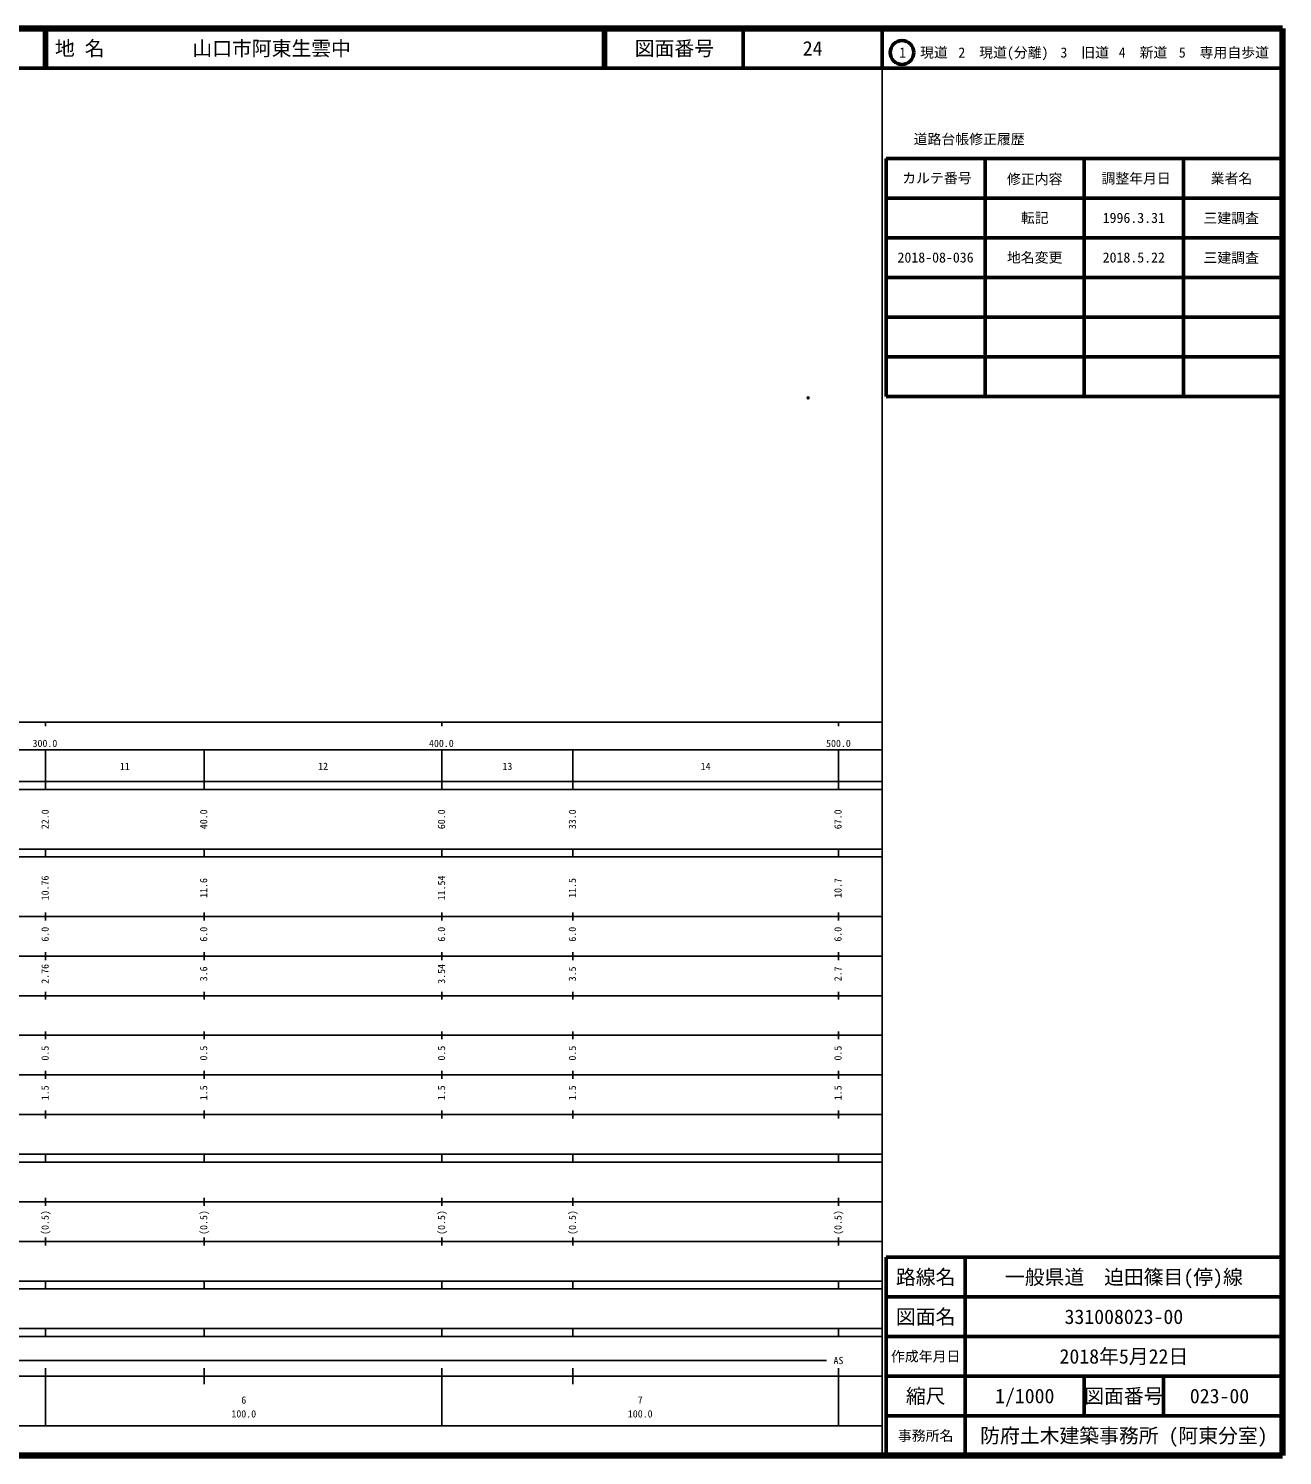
# Model space of a CAD drawing. Units: millimetres on the paper. Extents: x 40 to 680, y 20 to 380.
# Drawn here: x 363.7 to 680, y 20 to 380 of the extents above; entities that cross this region are included whole.
import ezdxf
from ezdxf.enums import TextEntityAlignment as Align

# ---------------------------------------------------------------- set-up
doc = ezdxf.new("R2010")
doc.units = ezdxf.units.MM
doc.header["$PDMODE"] = 32
doc.header["$PDSIZE"] = 0.5
doc.layers.add('M-OTRS', color=6, linetype='Continuous')
doc.layers.add('M-TTL-TXT', color=7, linetype='Continuous')
for name, color, linetype, lineweight in [('M-TTL', 2, 'Continuous', 140), ('M-TTL-BAND', 7, 'Continuous', 25), ('M-TTL-FRAM', 2, 'Continuous', 50), ('M-TTL-LINE', 7, 'Continuous', 50)]:
    doc.layers.add(name, color=color, linetype=linetype, lineweight=lineweight)
doc.styles.add('ＭＳ ゴシック', font='')
doc.styles.get('ＭＳ ゴシック').set_extended_font_data('MS Gothic')

msp = doc.modelspace()

# ---------------------------------------------------------------- linework, layer by layer
at = {"layer": 'M-OTRS'}
msp.add_point((560.34, 286.836), dxfattribs=at)
at = {"layer": 'M-TTL'}
for p, q in [((680, 380), (40, 380)), ((680, 20), (680, 380)), ((40, 20), (680, 20))]:
    msp.add_line(p, q, dxfattribs=at)
at = {"layer": 'M-TTL-BAND'}
for p, q in [((579, 20), (579, 370)), ((40, 205), (579, 205)), ((368, 205), (368, 204)), ((468, 205), (468, 204)), ((568, 205), (568, 204)), ((68, 198), (579, 198)), ((368, 188), (368, 198)), ((408, 188), (408, 198)), ((468, 188), (468, 198)), ((501, 188), (501, 198)), ((568, 188), (568, 198)), ((40, 190), (579, 190)), ((40, 188), (579, 188)), ((40, 173), (579, 173)), ((368, 171), (368, 173)), ((408, 171), (408, 173)), ((468, 171), (468, 173)), ((501, 171), (501, 173)), ((568, 171), (568, 173)), ((40, 171), (579, 171)), ((40, 156), (579, 156)), ((368, 155), (368, 157)), ((408, 155), (408, 157)), ((468, 155), (468, 157)), ((501, 155), (501, 157)), ((568, 155), (568, 157)), ((46, 146), (579, 146)), ((368, 145), (368, 147)), ((408, 145), (408, 147)), ((468, 145), (468, 147)), ((501, 145), (501, 147)), ((568, 145), (568, 147)), ((368, 135), (368, 137)), ((408, 135), (408, 137)), ((468, 135), (468, 137)), ((501, 135), (501, 137)), ((568, 135), (568, 137)), ((52, 136), (579, 136)), ((46, 126), (579, 126)), ((368, 125), (368, 127)), ((408, 125), (408, 127)), ((468, 125), (468, 127)), ((501, 125), (501, 127)), ((568, 125), (568, 127)), ((52, 116), (579, 116)), ((368, 115), (368, 117)), ((408, 115), (408, 117)), ((468, 115), (468, 117)), ((501, 115), (501, 117)), ((568, 115), (568, 117)), ((46, 106), (579, 106)), ((368, 105), (368, 107)), ((408, 105), (408, 107)), ((468, 105), (468, 107)), ((501, 105), (501, 107)), ((568, 105), (568, 107)), ((40, 96), (579, 96)), ((40, 94), (579, 94)), ((368, 94), (368, 96)), ((408, 94), (408, 96)), ((468, 94), (468, 96)), ((501, 94), (501, 96)), ((568, 94), (568, 96)), ((49, 84), (579, 84)), ((368, 83), (368, 85)), ((408, 83), (408, 85)), ((468, 83), (468, 85)), ((501, 83), (501, 85)), ((568, 83), (568, 85)), ((40, 74), (579, 74)), ((368, 73), (368, 75)), ((408, 73), (408, 75)), ((468, 73), (468, 75)), ((501, 73), (501, 75)), ((568, 73), (568, 75)), ((40, 64), (579, 64)), ((40, 62), (579, 62)), ((368, 62), (368, 64)), ((408, 62), (408, 64)), ((468, 62), (468, 64)), ((501, 62), (501, 64)), ((568, 62), (568, 64)), ((40, 52), (579, 52)), ((368, 50), (368, 52)), ((408, 50), (408, 52)), ((468, 50), (468, 52)), ((501, 50), (501, 52)), ((568, 50), (568, 52)), ((40, 50), (579, 50)), ((71, 44), (565, 44)), ((40, 40), (579, 40)), ((368, 27.5), (368, 42)), ((408, 38), (408, 42)), ((468, 27.5), (468, 42)), ((501, 38), (501, 42)), ((568, 27.5), (568, 42)), ((68, 27.5), (579, 27.5))]:
    msp.add_line(p, q, dxfattribs=at)
at = {"layer": 'M-TTL-FRAM'}
for p, q in [((580, 347.197), (580, 287.197)), ((580, 347.197), (680, 347.197)), ((580, 287.197), (680, 287.197)), ((680, 70), (580, 70)), ((580, 70), (580, 20))]:
    msp.add_line(p, q, dxfattribs=at)
at = {"layer": 'M-TTL-LINE'}
for p, q in [((367.75, 380), (367.75, 370)), ((368.25, 380), (368.25, 370)), ((508.747, 380), (508.747, 370)), ((509.247, 380), (509.247, 370)), ((543.997, 380), (543.997, 370)), ((579, 380), (579, 370)), ((40, 370), (680, 370)), ((605, 347.197), (605, 287.197)), ((630, 347.197), (630, 287.197)), ((655, 347.197), (655, 287.197)), ((580, 337.197), (680, 337.197)), ((580, 327.197), (680, 327.197)), ((580, 317.197), (680, 317.197)), ((580, 307.197), (680, 307.197)), ((580, 297.197), (680, 297.197)), ((600, 70), (600, 20)), ((680, 60), (580, 60)), ((680, 50), (580, 50)), ((680, 40), (580, 40)), ((630, 40), (630, 30)), ((650, 40), (650, 30)), ((680, 30), (580, 30))]:
    msp.add_line(p, q, dxfattribs=at)
msp.add_circle((584.031, 373.958), 3, dxfattribs=at)

# ---------------------------------------------------------------- texts
at = {"layer": 'M-TTL-BAND', "style": 'ＭＳ ゴシック'}
for s, p in [('300.0', (367.844, 198.195)), ('400.0', (467.844, 198.195)), ('500.0', (568, 198.195)), ('11', (388, 192.405)), ('12', (438, 192.405)), ('13', (484.5, 192.405)), ('14', (534.5, 192.405)), ('AS', (568, 42.5)), ('6', (418, 32.523)), ('7', (518, 32.523)), ('100.0', (418, 29.033)), ('100.0', (518, 29.033))]:
    msp.add_text(s, height=1.833, dxfattribs=at).set_placement(p, align=Align.BOTTOM_CENTER)
for s, p in [('22.0', (369.338, 180.5)), ('40.0', (409.338, 180.5)), ('60.0', (469.338, 180.5)), ('33.0', (502.338, 180.5)), ('67.0', (569.338, 180.5)), ('10.76', (369.338, 163.174)), ('11.54', (469.338, 163.174)), ('11.6', (409.338, 163.174)), ('11.5', (502.338, 163.174)), ('10.7', (569.338, 163.174)), ('6.0', (369.338, 151.5)), ('6.0', (409.338, 151.5)), ('6.0', (469.338, 151.5)), ('6.0', (502.338, 151.5)), ('6.0', (569.338, 151.5)), ('2.76', (369.338, 141.5)), ('3.6', (409.338, 141.5)), ('3.54', (469.338, 141.5)), ('3.5', (502.338, 141.5)), ('2.7', (569.338, 141.5)), ('0.5', (369.338, 121.5)), ('0.5', (409.338, 121.5)), ('0.5', (469.338, 121.5)), ('0.5', (502.338, 121.5)), ('0.5', (569.338, 121.5)), ('1.5', (369.338, 111.5)), ('1.5', (409.338, 111.5)), ('1.5', (469.338, 111.5)), ('1.5', (502.338, 111.5)), ('1.5', (569.338, 111.5)), ('(0.5)', (369.338, 78.764)), ('(0.5)', (409.338, 78.764)), ('(0.5)', (469.338, 78.764)), ('(0.5)', (502.338, 78.764)), ('(0.5)', (569.338, 78.764))]:
    msp.add_text(s, height=1.833, rotation=90, dxfattribs=at).set_placement(p, align=Align.BOTTOM_CENTER)
at = {"layer": 'M-TTL-TXT', "style": 'ＭＳ ゴシック'}
for s, p in [('地 名', (370.38, 375)), ('山口市阿東生雲中', (405.024, 375))]:
    msp.add_text(s, height=3.666, dxfattribs=at).set_placement(p, align=Align.MIDDLE_LEFT)
for s, height, p in [('図面番号', 3.666, (526.622, 375)), ('24', 3.666, (561.497, 375)), ('1\u3000現道', 2.566, (589.448, 373.958)), ('2\u3000現道(分離)', 2.566, (609.619, 373.958)), ('3\u3000旧道', 2.566, (630.121, 373.958)), ('4\u3000新道', 2.566, (644.824, 373.958)), ('5\u3000専用自歩道', 2.566, (665.228, 373.958)), ('道路台帳修正履歴', 2.566, (600.968, 352.113)), ('カルテ番号', 2.566, (592.839, 342.277)), ('修正内容', 2.566, (617.509, 342.023)), ('調整年月日', 2.566, (643.089, 342.197)), ('業者名', 2.566, (667.134, 342.197)), ('転記', 2.566, (617.5, 332.245)), ('1996.3.31', 2.566, (642.5, 332.245)), ('三建調査', 2.566, (667.077, 332.189)), ('2018-08-036', 2.566, (592.5, 322.245)), ('地名変更', 2.566, (617.5, 322.245)), ('2018.5.22', 2.566, (642.5, 322.245)), ('三建調査', 2.566, (667.077, 322.189)), ('路線名', 3.666, (590, 65)), ('路線名', 3.666, (590, 65)), ('一般県道\u3000迫田篠目(停)線', 3.666, (640, 65)), ('図面名', 3.666, (590, 55)), ('図面名', 3.666, (590, 55)), ('331008023-00', 3.666, (640, 55)), ('2018年5月22日', 3.666, (640, 45)), ('作成年月日', 2.566, (590, 45)), ('作成年月日', 2.566, (590, 45)), ('縮尺', 3.666, (590, 35)), ('縮尺', 3.666, (590, 35)), ('1/1000', 3.666, (615, 35)), ('図面番号', 3.666, (640, 35)), ('図面番号', 3.666, (640, 35)), ('023-00', 3.666, (664.125, 35)), ('事務所名', 2.566, (590, 25)), ('事務所名', 2.566, (590, 25)), ('防府土木建築事務所 (阿東分室)', 3.666, (640, 25))]:
    msp.add_text(s, height=height, dxfattribs=at).set_placement(p, align=Align.MIDDLE_CENTER)

doc.saveas('drawing.dxf')
